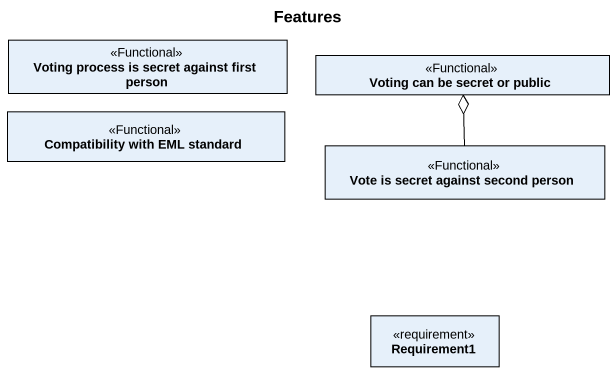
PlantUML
@startuml
title Features
hide circle
hide empty members
class "Voting process is secret against first person" as Voting_process_is_secret <<Functional>>
class "Voting can be secret or public" as Voting_can_be_secret_or <<Functional>>
class "Compatibility with EML standard" as Compatibility_with_EML <<Functional>>
class "Vote is secret against second person" as Vote_is_secret_against <<Functional>>
class Requirement1 <<requirement>>
Vote_is_secret_against -up-o Voting_can_be_secret_or
@enduml
